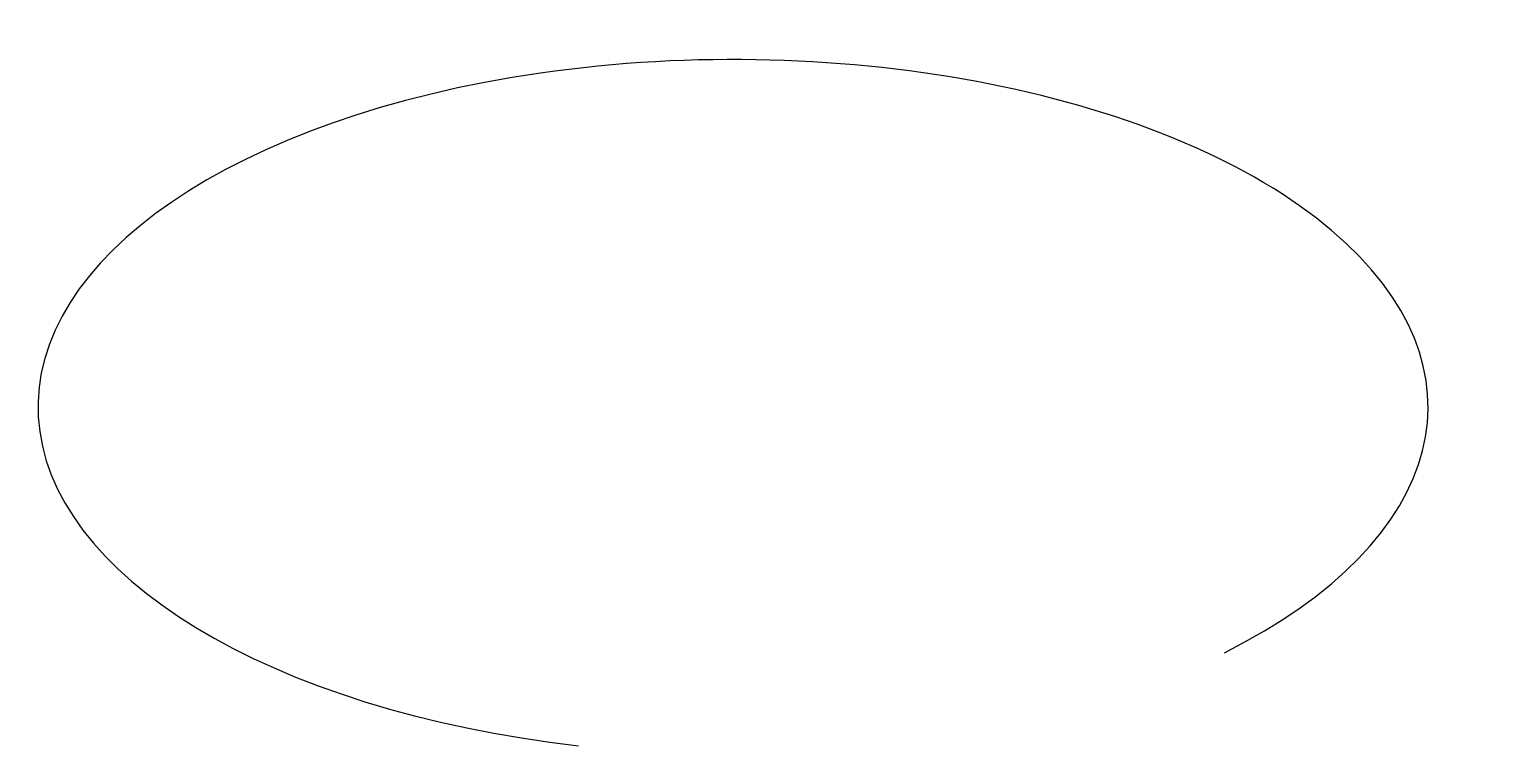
# Model space of a CAD drawing. Units: millimetres at full size, sheet at 1:100. Extents: x -33084 to 3377, y -5809 to 12046.
import ezdxf

# ---------------------------------------------------------------- set-up
doc = ezdxf.new("R2010")
doc.units = ezdxf.units.MM
doc.header["$LTSCALE"] = 100
doc.layers.add('0-0', color=7, linetype='Continuous')

msp = doc.modelspace()

# ---------------------------------------------------------------- linework, layer by layer
at = {"layer": '0-0'}
msp.add_ellipse((-15551, 2632.7), major_axis=(17316.9, 0), ratio=0.5, start_param=5.4977871, end_param=10.7713854, dxfattribs=at)

doc.saveas('drawing.dxf')
